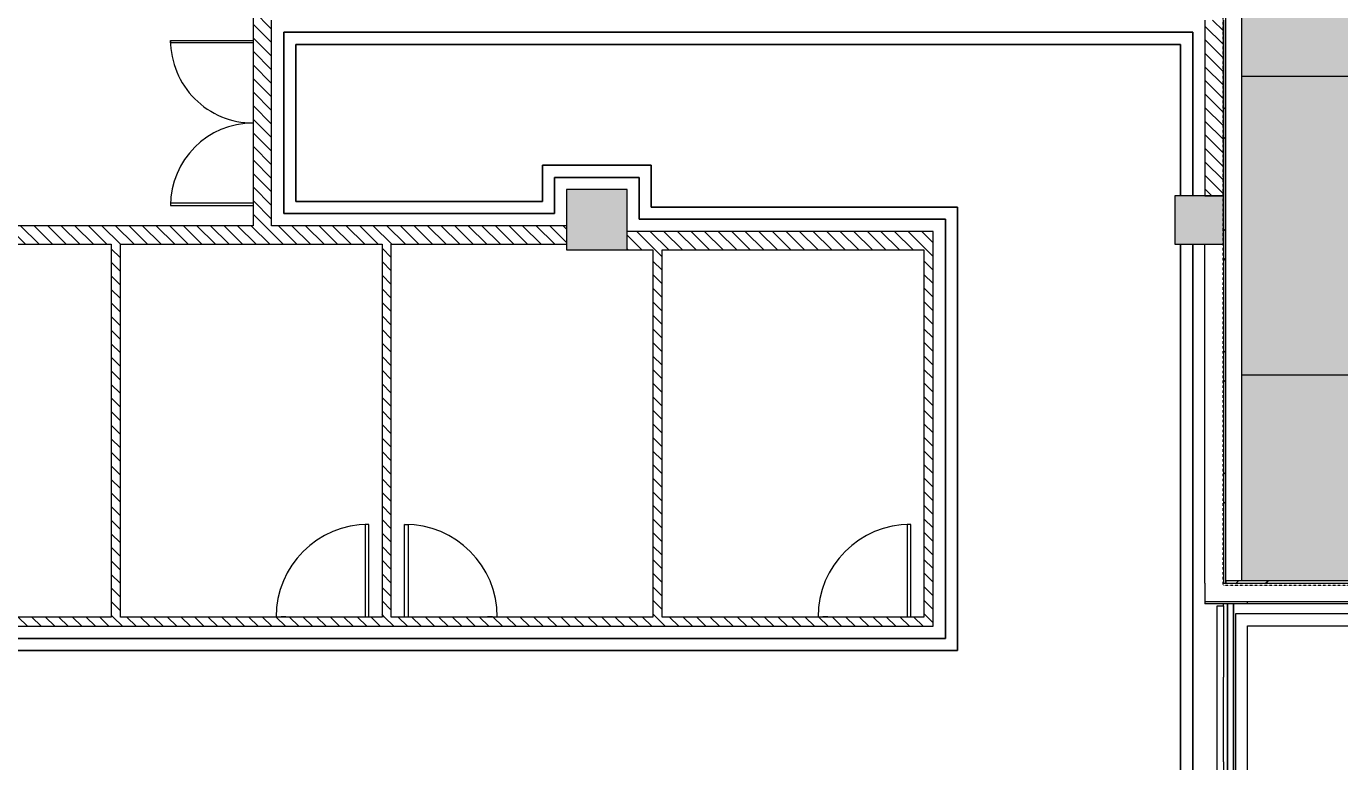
# Model space of a CAD drawing. Header units: millimetres. Extents: x -106145 to 154907, y -84585 to 152038.
# Drawn here: x -5466 to 10833, y 51085 to 60210 of the extents above; entities that cross this region are included whole.
import ezdxf

# ---------------------------------------------------------------- set-up
doc = ezdxf.new("R2010")
doc.units = ezdxf.units.MM
doc.linetypes.add('Cut Out Line _2_', pattern=[2, 1, -1])
for name, color, linetype, lineweight in [('A-ANNO-DIMS', 7, 'Continuous', 9), ('A-ANNO-DIMS-300', 7, 'Continuous', 9), ('A-DETL-MBND', 7, 'Continuous', 5), ('A-DOOR', 7, 'Continuous', 5), ('A-FLOR', 7, 'Continuous', 5), ('A-FLOR-HRAL', 7, 'Continuous', 5), ('A-FLOR-PATT', 7, 'Continuous', 5), ('A-GLAZ-CWMG', 7, 'Continuous', 5), ('A-WALL', 7, 'Continuous', 5), ('A-WALL-PATT', 7, 'Continuous', 5), ('S-COLS', 7, 'Continuous', 5)]:
    doc.layers.add(name, color=color, linetype=linetype, lineweight=lineweight)
doc.layers.add('A-DETL', color=7, linetype='Continuous', lineweight=5, true_color=0x00a600)
doc.styles.add('RomanS', font='romans__.ttf', dxfattribs={"width": 0.8, "height": 1200})
doc.dimstyles.new('Diagonal_-_4_mm_RomanS', dxfattribs={"dimscale": 304.8, "dimtxt": 1219.023462, "dimasz": 1.476378, "dimexe": 0.984252, "dimexo": 0.0625, "dimgap": 0.19685, "dimtad": 1, "dimdec": 0, "dimzin": 0, "dimdsep": 46, "dimtxsty": 'RomanS', "dimblk1": 'OBLIQUE', "dimblk2": 'OBLIQUE', "dimsah": 1, "dimcen": 0.09, "dimdle": 2.362205, "dimazin": 0, "dimtfac": 1, "dimtdec": 4, "dimtix": 1, "dimtmove": 0, "dimatfit": 3, "dimfxl": 2.362205, "dimfxlon": 1, "dimtvp": 1, "dimtolj": 1, "dimtzin": 0, "dimarcsym": 2})
pattern_1 = [(315, (0, 0), (84.18955, 84.18955), [])]
pattern_2 = [(45, (0, 0), (-754.342, 754.342), []), (45, (0, 1143), (-754.342, 754.342), [])]

# ---------------------------------------------------------------- blocks, each defined once
blk = doc.blocks.new('M_Concrete-Rectangular-Column - 750 x 750-3585654-Site Plan -MAIN')
at = {"layer": 'S-COLS', "true_color": 0xeaeaea}
blk.add_hatch(color=254, dxfattribs=at).paths.add_polyline_path([(-375, 375), (-375, -375), (375, -375), (375, 375), (-130, 375)], flags=0)
at = {"layer": 'S-COLS', "color": 254, "true_color": 0xdddddd}
for p, q in [((375, 375), (-375, 375)), ((-375, 375), (-375, -375)), ((375, -375), (375, 375)), ((-375, -375), (375, -375))]:
    blk.add_line(p, q, dxfattribs=at)
blk = doc.blocks.new('DC_DdlFlPanelFire-Rated-eq w vision panel - FWD3 2_2-12335280-Site Plan -MAIN')
at = {"layer": 'A-DOOR', "color": 254, "lineweight": 9, "true_color": 0xdddddd}
for p, q in [((-1025, -1140), (-1025, -115)), ((-995, -115), (-995, -1140)), ((995, -115), (995, -1140)), ((1025, -1140), (1025, -115)), ((-995, -1140), (-1025, -1140)), ((995, -1140), (1025, -1140))]:
    blk.add_line(p, q, dxfattribs=at)
at = {"layer": 'A-DOOR', "color": 254, "true_color": 0xdddddd}
for centre, start, end in [((-1025, -115), 270, 0), ((1025, -115), 180, 270)]:
    blk.add_arc(centre, 1025, start, end, dxfattribs=at)
blk = doc.blocks.new('M_Door-Passage-Small Slit Vision Panel_Type B - 1_25_Type B-13938695-Site Plan -MAIN')
at = {"layer": 'A-DOOR', "color": 254, "lineweight": 9, "true_color": 0xdddddd}
for p, q in [((575, 1213.85), (530, 1213.85)), ((530, 1213.85), (530, 63.85)), ((575, 63.85), (575, 1213.85))]:
    blk.add_line(p, q, dxfattribs=at)
at = {"layer": 'A-DOOR', "color": 254, "true_color": 0xdddddd}
for p, q in [((-514.125, 71.85), (-514.125, 63.85)), ((-514.125, 71.85), (-454.125, 71.85)), ((-454.125, 63.85), (-454.125, 71.85))]:
    blk.add_line(p, q, dxfattribs=at)
blk.add_arc((575, 63.85), 1150, 90, 180, dxfattribs=at)
blk = doc.blocks.new('M_Door-Passage-Small Slit Vision Panel_Type B - 1_25_Type B-13938696-Site Plan -MAIN')
at = {"layer": 'A-DOOR', "color": 254, "true_color": 0xdddddd}
for p, q in [((-514.125, -63.85), (-514.125, -71.85)), ((-454.125, -71.85), (-514.125, -71.85)), ((-454.125, -71.85), (-454.125, -63.85))]:
    blk.add_line(p, q, dxfattribs=at)
at = {"layer": 'A-DOOR', "color": 254, "lineweight": 9, "true_color": 0xdddddd}
for p, q in [((530, -1213.85), (530, -63.85)), ((575, -63.85), (575, -1213.85)), ((575, -1213.85), (530, -1213.85))]:
    blk.add_line(p, q, dxfattribs=at)
at = {"layer": 'A-DOOR', "color": 254, "true_color": 0xdddddd}
blk.add_arc((575, -63.85), 1150, 180, 270, dxfattribs=at)
blk = doc.blocks.new('Rectangular Mullion - 50 x 75mm-14694950-Site Plan -MAIN')
at = {"layer": 'A-GLAZ-CWMG', "color": 254, "true_color": 0xdddddd}
for p, q in [((9314, 53020), (9389, 53020)), ((9314, 52135), (9314, 53020)), ((9389, 53020), (9389, 52135))]:
    blk.add_line(p, q, dxfattribs=at)
blk = doc.blocks.new('Rectangular Mullion - 50 x 75mm-14694926-Site Plan -MAIN')
at = {"layer": 'A-GLAZ-CWMG', "color": 254, "true_color": 0xdddddd}
for p, q in [((9314, 50085), (9314, 51085)), ((9389, 51085), (9389, 50085)), ((9389, 50085), (9314, 50085))]:
    blk.add_line(p, q, dxfattribs=at)
blk = doc.blocks.new('Rectangular Mullion - 50 x 75mm-14051156-Site Plan -MAIN')
at = {"layer": 'A-GLAZ-CWMG', "color": 254, "true_color": 0xdddddd}
for p, q in [((25389, -3585), (25389, -2535)), ((25464, -2535), (25464, -3585))]:
    blk.add_line(p, q, dxfattribs=at)
blk = doc.blocks.new('Top Rail Type - Top Rail_Internal_-14695502-Site Plan -MAIN')
at = {"layer": 'A-FLOR-HRAL', "color": 254, "true_color": 0xdddddd}
for p, q in [((9441, 49045), (9441, 42585)), ((9517, 42585), (9517, 49045))]:
    blk.add_line(p, q, dxfattribs=at)
at = {"layer": 'A-FLOR-HRAL', "color": 254, "true_color": 0xdddddd, "flags": 128}
blk.add_lwpolyline([(9517, 42585), (9516, 42585), (9514, 42585), (9510, 42585), (9505, 42585), (9498, 42585), (9491, 42585), (9483, 42585), (9475, 42585), (9467, 42585), (9460, 42585), (9454, 42585), (9448, 42585), (9444, 42585), (9442, 42585), (9441, 42585)], dxfattribs=at)
blk = doc.blocks.new('Top Rail Type - Top Rail_Internal_-V60-Site Plan -MAIN')
at = {"layer": 'A-FLOR-HRAL', "color": 254, "true_color": 0xdddddd}
for p, q in [((9440, 42585), (9440, 49045)), ((9518, 42585), (9518, 49045))]:
    blk.add_line(p, q, dxfattribs=at)
blk = doc.blocks.new('2022_11_09_AB BLOCKFACADE WITH CONTINOUS WINDOW_rvt-1-Site Plan -MAIN')
at = {"layer": 'A-WALL-PATT', "true_color": 0xd4d4d4}
h = blk.add_hatch(dxfattribs=at)
h.set_pattern_fill('FP_20', color=254, style=0, pattern_type=2)
h.set_pattern_definition(pattern_2)
h.paths.add_polyline_path([(9389, 53300), (9419, 53300), (9419, 64165), (9389, 64165), (9389, 53389)], flags=0)
at = {"layer": 'A-WALL-PATT', "true_color": 0xeaeaea}
h = blk.add_hatch(dxfattribs=at)
h.set_pattern_fill('FP_19', color=254, style=0, pattern_type=2)
h.set_pattern_definition(pattern_1)
h.paths.add_polyline_path([(-2651, 57735), (-2421, 57735), (-2421, 62205), (-2651, 62205), (-2651, 59523)], flags=0)
h = blk.add_hatch(dxfattribs=at)
h.set_pattern_fill('FP_19', color=254, style=0, pattern_type=2)
h.set_pattern_definition(pattern_1)
h.paths.add_polyline_path([(9389, 58105), (9389, 60285), (9159, 60285), (9159, 58105)], flags=0)
h = blk.add_hatch(dxfattribs=at)
h.set_pattern_fill('FP_19', color=254, style=0, pattern_type=2)
h.set_pattern_definition(pattern_1)
h.paths.add_polyline_path([(-6436, 57505), (1239, 57505), (1239, 57735), (-6436, 57735)], flags=0)
h = blk.add_hatch(dxfattribs=at)
h.set_pattern_fill('FP_19', color=254, style=0, pattern_type=2)
h.set_pattern_definition(pattern_1)
h.paths.add_polyline_path([(1989, 57435), (5789, 57435), (5789, 57665), (1989, 57665), (1989, 57435)], flags=0)
h = blk.add_hatch(dxfattribs=at)
h.set_pattern_fill('FP_19', color=254, style=0, pattern_type=2)
h.set_pattern_definition(pattern_1)
h.paths.add_polyline_path([(-4411, 52880), (-4296, 52880), (-4296, 57505), (-4411, 57505), (-4411, 56155)], flags=0)
h = blk.add_hatch(dxfattribs=at)
h.set_pattern_fill('FP_19', color=254, style=0, pattern_type=2)
h.set_pattern_definition(pattern_1)
h.paths.add_polyline_path([(-1051, 52880), (-936, 52880), (-936, 57505), (-1051, 57505), (-1051, 56155)], flags=0)
h = blk.add_hatch(dxfattribs=at)
h.set_pattern_fill('FP_19', color=254, style=0, pattern_type=2)
h.set_pattern_definition(pattern_1)
h.paths.add_polyline_path([(2309, 52880), (2424, 52880), (2424, 57435), (2309, 57435), (2309, 56155)], flags=0)
h = blk.add_hatch(dxfattribs=at)
h.set_pattern_fill('FP_19', color=254, style=0, pattern_type=2)
h.set_pattern_definition(pattern_1)
h.paths.add_polyline_path([(5674, 52880), (5789, 52880), (5789, 57435), (5674, 57435), (5674, 53389)], flags=0)
at = {"layer": 'A-WALL-PATT', "true_color": 0xd4d4d4}
h = blk.add_hatch(dxfattribs=at)
h.set_pattern_fill('FP_20', color=254, style=0, pattern_type=2)
h.set_pattern_definition(pattern_2)
h.paths.add_polyline_path([(14590, 53300), (25389, 53300), (25389, 53330), (9419, 53330), (9419, 53300), (14589, 53300)], flags=0)
at = {"layer": 'A-WALL-PATT', "true_color": 0xeaeaea}
h = blk.add_hatch(dxfattribs=at)
h.set_pattern_fill('FP_19', color=254, style=0, pattern_type=2)
h.set_pattern_definition(pattern_1)
h.paths.add_polyline_path([(-14381, 52765), (5789, 52765), (5789, 52880), (-14381, 52880)], flags=0)
at = {"layer": 'S-COLS', "true_color": 0xeaeaea}
blk.add_hatch(color=254, dxfattribs=at).paths.add_polyline_path([(8789, 57505), (9389, 57505), (9389, 58105), (8789, 58105)], flags=0)
at = {"layer": 'A-DETL-MBND', "color": 9, "true_color": 0xc0cda1}
for p, q in [((11401, 59585), (9619, 59585)), ((9619, 55885), (11401, 55885))]:
    blk.add_line(p, q, dxfattribs=at)
at = {"layer": 'A-FLOR', "color": 253, "true_color": 0xaaaaaa}
blk.add_line((9619, 53330), (9619, 64090), dxfattribs=at)
at = {"layer": 'A-FLOR', "color": 254, "true_color": 0xdddddd}
for p, q in [((9009, 60135), (-2271, 60135)), ((-2271, 60135), (-2271, 57885)), ((-2271, 57885), (-2271, 60135)), ((-2271, 60135), (9009, 60135)), ((-2121, 58035), (-2121, 59985)), ((-2121, 59985), (8859, 59985)), ((8859, 59985), (-2121, 59985)), ((-2121, 59985), (-2121, 58035)), ((8859, 59985), (8859, 58105)), ((8859, 58105), (8859, 59985)), ((9009, 58105), (9009, 60135)), ((9009, 60135), (9009, 58105)), ((2289, 58485), (939, 58485)), ((939, 58485), (939, 58035)), ((939, 58035), (939, 58485)), ((939, 58485), (2289, 58485)), ((2289, 57965), (2289, 58485)), ((2289, 58485), (2289, 57965)), ((1089, 57885), (1089, 58335)), ((1089, 58335), (2139, 58335)), ((2139, 58335), (1089, 58335)), ((1089, 58335), (1089, 57885)), ((2139, 58335), (2139, 57815)), ((2139, 57815), (2139, 58335)), ((939, 58035), (-2121, 58035)), ((-2121, 58035), (939, 58035)), ((-2271, 57885), (1089, 57885)), ((1089, 57885), (-2271, 57885)), ((6089, 57965), (2289, 57965)), ((2289, 57965), (6089, 57965)), ((6089, 52465), (6089, 57965)), ((6089, 57965), (6089, 52465)), ((2139, 57815), (5939, 57815)), ((5939, 57815), (2139, 57815)), ((5939, 57815), (5939, 52615)), ((5939, 52615), (5939, 57815)), ((8859, 57505), (8859, 50035)), ((8859, 50035), (8859, 57505)), ((9009, 50035), (9009, 57505)), ((9009, 57505), (9009, 50035)), ((9389, 53020), (9389, 53045)), ((13989, 52920), (9539, 52920)), ((9539, 52920), (9539, -6405)), ((9689, -6255), (9689, 52770)), ((9689, 52770), (25089, 52770)), ((5939, 52615), (-14231, 52615)), ((-14231, 52615), (5939, 52615)), ((-14081, 52465), (6089, 52465)), ((6089, 52465), (-14081, 52465))]:
    blk.add_line(p, q, dxfattribs=at)
at = {"layer": 'A-WALL', "color": 253, "lineweight": 18, "true_color": 0xaaaaaa}
for p, q in [((9419, 53300), (9419, 64165)), ((9389, 53300), (9419, 53300)), ((25359, 53330), (9419, 53330)), ((9419, 53330), (9419, 53300)), ((9419, 53300), (14589, 53300))]:
    blk.add_line(p, q, dxfattribs=at)
at = {"layer": 'A-WALL', "color": 254, "lineweight": 18, "true_color": 0xdddddd}
for p, q in [((-2651, 62205), (-2651, 57735)), ((-2421, 57735), (-2421, 60285)), ((9159, 60285), (9159, 58105)), ((9159, 58105), (9389, 58105)), ((9389, 58105), (9389, 53300)), ((-2651, 57735), (-6436, 57735)), ((1239, 57735), (-2421, 57735)), ((5789, 57665), (1989, 57665)), ((5789, 57435), (5789, 57665)), ((-6436, 57505), (-4411, 57505)), ((-4411, 57505), (-4411, 52880)), ((-4296, 57505), (-1051, 57505)), ((-4296, 52880), (-4296, 57505)), ((-1051, 57505), (-1051, 52880)), ((-936, 57505), (1239, 57505)), ((-936, 52880), (-936, 57505)), ((1989, 57435), (2309, 57435)), ((2309, 57435), (2309, 52880)), ((2424, 52880), (2424, 57435)), ((2424, 57435), (5674, 57435)), ((5674, 57435), (5674, 52880)), ((5789, 52880), (5789, 57435)), ((-4411, 52880), (-7656, 52880)), ((-1051, 52880), (-4296, 52880)), ((2309, 52880), (-936, 52880)), ((5674, 52880), (2424, 52880)), ((5789, 52765), (5789, 52880)), ((-14381, 52765), (5789, 52765))]:
    blk.add_line(p, q, dxfattribs=at)
at = {"layer": 'A-WALL', "color": 254, "true_color": 0xdddddd}
for p, q in [((9389, 58105), (9389, 60285)), ((9389, 60285), (9389, 58105)), ((9159, 53300), (9159, 57505)), ((9159, 53300), (9159, 53070)), ((13989, 53070), (9159, 53070)), ((9159, 53070), (9159, 53045)), ((9689, 53045), (9159, 53045)), ((9689, 53045), (9689, 53070)), ((13689, 53045), (9689, 53045))]:
    blk.add_line(p, q, dxfattribs=at)
at = {"layer": 'S-COLS', "color": 254, "true_color": 0xdddddd}
for p, q in [((9389, 58105), (8789, 58105)), ((8789, 58105), (8789, 57505)), ((9389, 57505), (9389, 58105)), ((8789, 57505), (9389, 57505))]:
    blk.add_line(p, q, dxfattribs=at)
at = {"color": 253, "lineweight": 5, "true_color": 0xaaaaaa}
for name, p, rotation in [('DC_DdlFlPanelFire-Rated-eq w vision panel - FWD3 2_2-12335280-Site Plan -MAIN', (-2536, 59010), 269.9999999999999), ('M_Concrete-Rectangular-Column - 750 x 750-3585654-Site Plan -MAIN', (1614, 57810), 90.00000482565875), ('M_Door-Passage-Small Slit Vision Panel_Type B - 1_25_Type B-13938696-Site Plan -MAIN', (-196, 52816), 180), ('Rectangular Mullion - 50 x 75mm-14051156-Site Plan -MAIN', (34777, 48550), 180)]:
    blk.add_blockref(name, p, dxfattribs=dict(at, rotation=rotation))
for name, p in [('M_Door-Passage-Small Slit Vision Panel_Type B - 1_25_Type B-13938695-Site Plan -MAIN', (-1791, 52816)), ('M_Door-Passage-Small Slit Vision Panel_Type B - 1_25_Type B-13938695-Site Plan -MAIN', (4934, 52816)), ('Rectangular Mullion - 50 x 75mm-14694950-Site Plan -MAIN', (0, 0)), ('Top Rail Type - Top Rail_Internal_-V60-Site Plan -MAIN', (0, 4000)), ('Top Rail Type - Top Rail_Internal_-14695502-Site Plan -MAIN', (0, 4000)), ('Rectangular Mullion - 50 x 75mm-14694926-Site Plan -MAIN', (0, 0))]:
    blk.add_blockref(name, p, dxfattribs=at)
blk = doc.blocks.new('DIMBLOCK32-Site Plan -MAIN')
at = {"layer": 'A-ANNO-DIMS-300', "transparency": 16777216}
for p, q in [((-65455, 47706), (79278, 131267)), ((79014, 130283), (78504, 131167)), ((78654, 130907), (79014, 130283)), ((-64471, 47442), (-64981, 48325)), ((-64831, 48066), (-64471, 47442))]:
    blk.add_line(p, q, dxfattribs=at)
at = {"layer": 'A-ANNO-DIMS-300', "lineweight": 35, "transparency": 16777216}
for p, q in [((78654, 130907), (78737, 131214)), ((78654, 130907), (78572, 130600)), ((-64831, 48066), (-64749, 48373)), ((-64831, 48066), (-64914, 47758))]:
    blk.add_line(p, q, dxfattribs=at)
at = {"layer": 'A-ANNO-DIMS-300', "color": 0, "transparency": 16777216, "insert": (3725, 89578), "char_height": 1200, "width": 6511.94, "attachment_point": 1, "rotation": 30, "line_spacing_factor": 0.983083, "style": 'RomanS'}
blk.add_mtext('165683', dxfattribs=at)
blk = doc.blocks.new('_Oblique')
at = {"color": 0, "linetype": 'ByBlock', "lineweight": -2}
blk.add_line((-0.5, -0.5), (0.5, 0.5), dxfattribs=at)

msp = doc.modelspace()

# ---------------------------------------------------------------- block references
at = {"lineweight": 5}
msp.add_blockref('2022_11_09_AB BLOCKFACADE WITH CONTINOUS WINDOW_rvt-1-Site Plan -MAIN', (0, 0), dxfattribs=at)

# ---------------------------------------------------------------- next in the draw order: hatches: boundary and pattern name
at = {"layer": 'A-FLOR-PATT', "true_color": 0x808080}
h = msp.add_hatch(dxfattribs=at)
h.set_pattern_fill('FP_5', color=8, style=0, pattern_type=2)
h.set_pattern_definition([(0, (0, 0), (1219.2, 304.8), [100.584, -813.816, 100.584, -813.816, -4876.8]), (0, (0, 0), (1219.2, 304.8), [-1828.8, 100.584, -1728.216, 100.584, -813.816, -2133.6]), (0, (0, 0), (1219.2, 304.8), [-4572, 100.584, -509.016, 100.584, -1423.416]), (120, (457.2, 152.4), (-873.56454, 903.4582), [100.584, -813.816, 100.584, -813.816, -4876.8]), (120, (457.2, 152.4), (-873.56454, 903.4582), [-1828.8, 100.584, -1728.216, 100.584, -813.816, -2133.6]), (120, (457.2, 152.4), (-873.56454, 903.4582), [-4572, 100.584, -509.016, 100.584, -1423.416]), (240, (609.6, 762), (-345.63546, -1208.2582), [100.584, -813.816, 100.584, -813.816, -4876.8]), (240, (609.6, 762), (-345.63546, -1208.2582), [-1828.8, 100.584, -1728.216, 100.584, -813.816, -2133.6]), (240, (609.6, 762), (-345.63546, -1208.2582), [-4572, 100.584, -509.016, 100.584, -1423.416])])
h.paths.add_polyline_path([(24183.75, 86830), (24183.74, 86830), (23961.54, 86632.65)], flags=0)
h.paths.add_polyline_path([(13688.07, 53330), (14358.73, 53330), (14361.51, 81970.46), (14364.69, 82051.43), (14382.5, 82201.92), (14412.07, 82350.55), (14453.2, 82496.41), (14509.77, 82647.52), (14569.1, 82776.2), (14667.02, 82944.16), (14740.7, 83051.38), (14821.16, 83153.44), (14924.02, 83264.72), (15035.3, 83367.59), (15154.31, 83461.41), (15280.32, 83545.6), (15412.54, 83619.65), (15559.97, 83686.71), (15692.34, 83735.54), (15871.41, 83783.29), (16008.93, 83808.86), (16148.35, 83824.49), (16288.74, 83830), (18348.74, 83830), (18500.17, 83824.05), (18650.66, 83806.24), (18799.29, 83776.68), (18945.14, 83735.54), (19087.32, 83683.09), (19224.94, 83619.65), (19392.9, 83521.72), (19500.12, 83448.04), (19602.17, 83367.59), (19713.46, 83264.72), (19816.32, 83153.44), (19910.14, 83034.43), (20003.28, 82892.44), (20068.38, 82776.2), (20131.83, 82638.58), (20184.28, 82496.41), (20232.02, 82317.33), (20257.59, 82179.81), (20273.22, 82040.39), (20278.74, 81900), (20278.75, 53330), (25083.74, 53330), (25083.74, 57135.05), (21658.74, 57135.05), (21658.74, 62735.05), (25083.74, 62735.05), (25083.74, 65730), (24183.75, 65730), (24183.75, 72040), (25083.74, 72040), (25083.74, 81130), (24183.75, 81130), (24183.75, 82340), (25083.74, 82340), (25083.74, 86830), (24183.75, 86830), (24183.74, 90940), (27768.75, 90940), (27768.75, 90040), (32943.74, 90040), (32943.74, 90940), (34153.74, 90940), (34153.74, 90040), (40783.74, 90040), (40783.74, 90940), (41993.74, 90940), (41993.74, 90040), (47893.75, 90040), (47893.75, 90940.01), (48128.75, 90940.01), (48128.75, 92635), (57188.75, 92635), (57191.32, 110941.22), (57194.78, 111070.03), (57212.85, 111299.42), (57242.92, 111527.72), (57284.9, 111754.18), (57338.67, 111978.16), (57388.75, 112150.76), (57388.75, 113238.12), (-14611.25, 71668.9), (-14611.25, 70801.76), (10593.75, 85440.05), (10593.75, 69340.05), (-13725.75, 69340.05), (-13725.75, 69045.75), (-14611.25, 69045.75), (-14611.25, 68865), (-4520.55, 68865), (-4520.55, 66940.05), (-836.25, 66940.05), (-836.25, 65965.05), (6183.75, 65965.05), (6183.75, 66940.05), (10593.75, 66940.05), (10593.75, 64090.05), (9618.75, 64090.05), (9618.75, 53330), (13459.58, 53330)], flags=0)
h.paths.add_polyline_path([(10518.75, 64120.05), (10563.75, 64120.05), (10563.75, 66910.05), (6213.75, 66910.05), (6213.75, 65965.05), (6258.75, 65965.05), (6258.74, 66865.05), (10518.75, 66865.05), (10518.75, 64165.05), (9618.75, 64165.05), (9618.75, 64120.05), (10288.75, 64120.05)], flags=0)
h.paths.add_polyline_path([(10079.95, 64395.05), (10288.75, 64395.05), (10288.75, 65505), (9388.76, 65505), (9388.76, 64395.05), (9618.75, 64395.05)], flags=0)
h.paths.add_polyline_path([(9388.77, 65735), (10288.75, 65735), (10288.75, 66635.05), (6488.75, 66635.05), (6488.75, 65735.05), (9388.76, 65735)], flags=0)
h.paths.add_polyline_path([(-4820.55, 65735.05), (-1141.25, 65735.05), (-1141.25, 66635.05), (-5191.25, 66635.05), (-5191.25, 65735.05), (-5121.25, 65735.05)], flags=0)
h.paths.add_polyline_path([(-911.25, 65965.05), (-866.25, 65965.05), (-866.25, 66910.05), (-4520.55, 66910.05), (-4520.55, 66865.05), (-911.25, 66865.05), (-911.25, 66635.05)], flags=0)
h.paths.add_polyline_path([(32363.12, 93340), (27982.76, 93340), (27982.76, 95337.81), (53776.48, 110258.48), (53444.66, 110833.21), (54228.5, 111285.76), (54559.94, 110711.69), (55182.76, 111071.96), (55182.76, 93340), (35547.84, 93340)], flags=0)
h.paths.add_polyline_path([(52737.25, 109658.48), (52405.43, 110233.21), (53189.27, 110685.76), (53520.71, 110111.69), (53367.05, 110022.8)], flags=0)

# ---------------------------------------------------------------- next in the draw order: linework, layer by layer
at = {"layer": 'A-DETL', "color": 8, "linetype": 'Cut Out Line _2_', "true_color": 0x808080}
for p, q in [((9388.75, 53270), (9388.75, 65735.05)), ((25618.75, 53270), (9388.75, 53270))]:
    msp.add_line(p, q, dxfattribs=at)

# ---------------------------------------------------------------- next in the draw order: dimensions: what is measured, and where the dimension line sits
at = {"layer": 'A-ANNO-DIMS'}
dim = msp.add_linear_dim(base=(78654.26, 130907.03), p1=(-64471.28, 47442.07), p2=(79014.26, 130283.49), angle=30, dimstyle='Diagonal_-_4_mm_RomanS', override={"dimpost": '<>', "dimfxl": 165682.835536}, dxfattribs=at)
dim.commit()
dim.dimension.update_dxf_attribs({"geometry": 'DIMBLOCK32-Site Plan -MAIN', "text_midpoint": (6578.73, 90062.68)})

doc.saveas('drawing.dxf')
